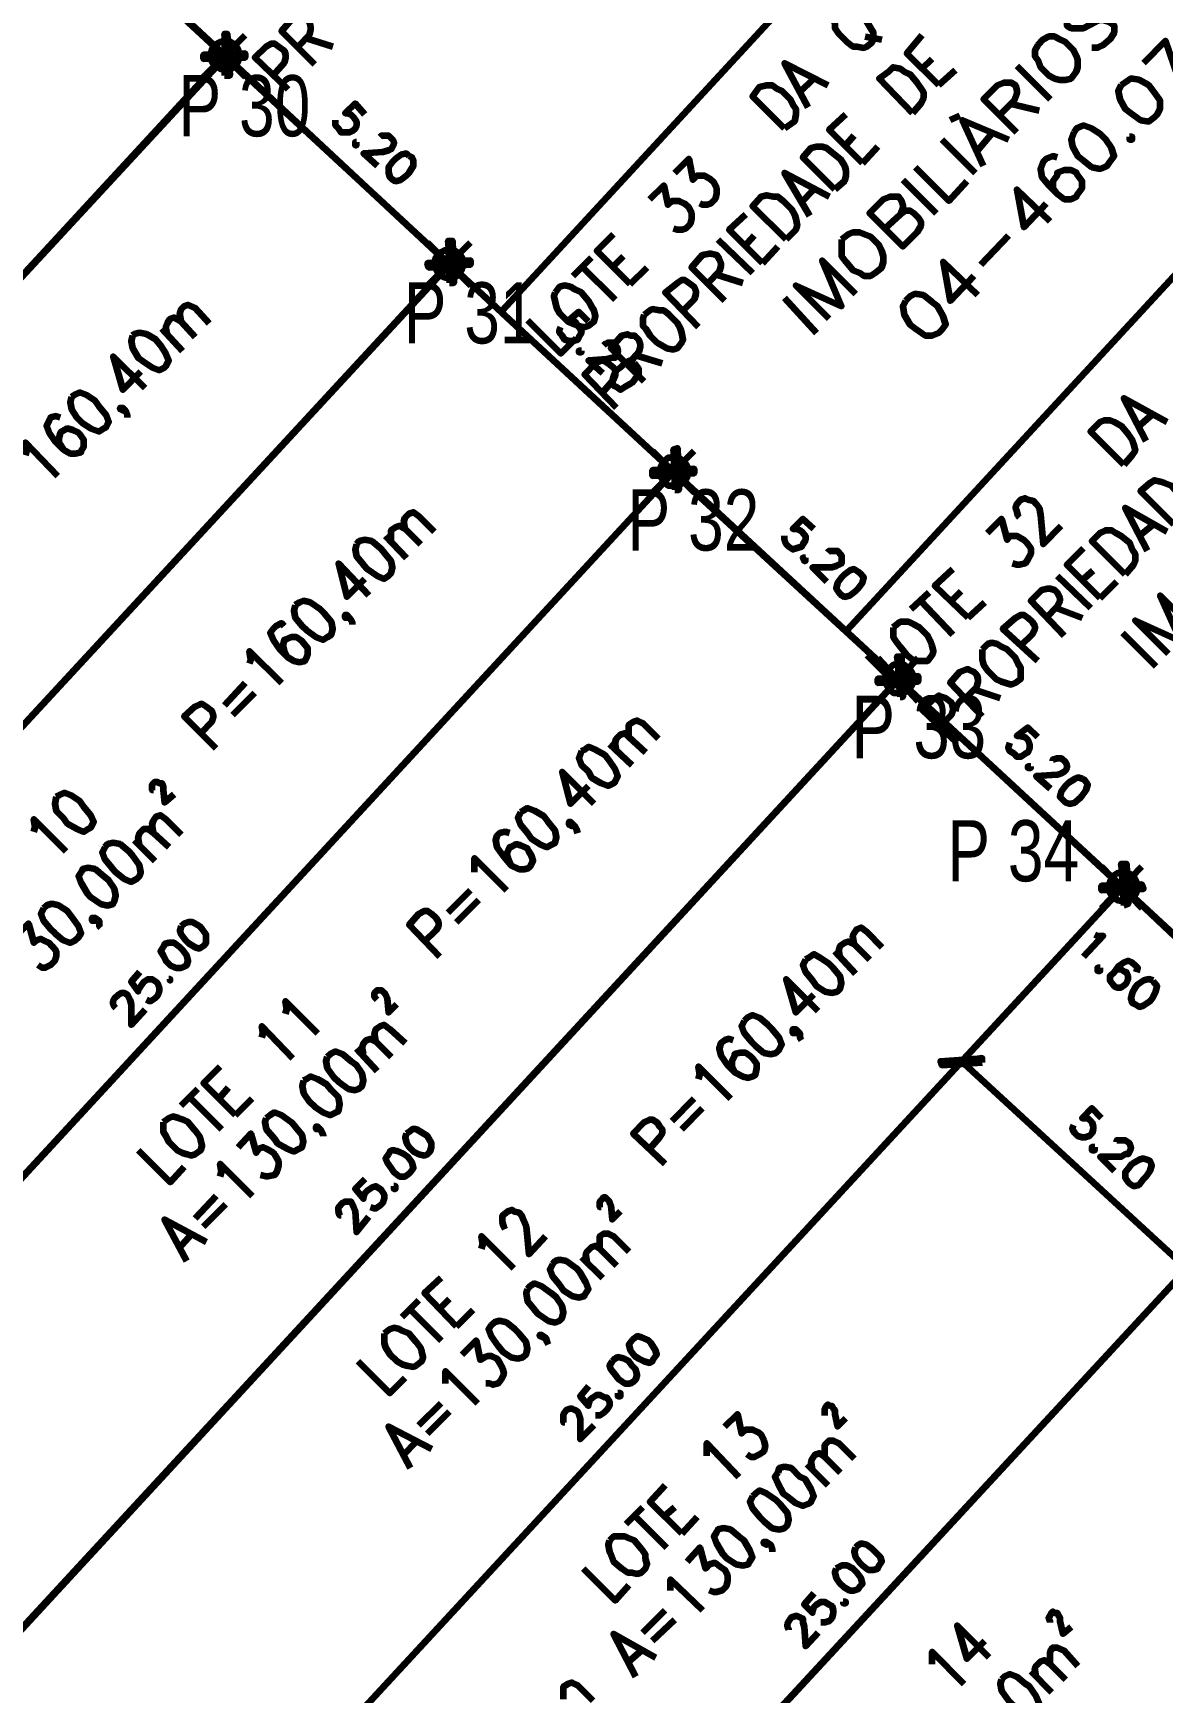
# Model space of a CAD drawing. Header units: inches. Extents: x 1 to 529, y -1 to 335.
# Drawn here: x 189.2 to 243.4, y 129.2 to 208.8 of the extents above; entities that cross this region are included whole.
import ezdxf

# ---------------------------------------------------------------- set-up
doc = ezdxf.new("R2010")
doc.units = ezdxf.units.IN
for name, color, linetype, lineweight in [('H', 7, 'CONTINUOUS', 100), ('P', 250, 'CONTINUOUS', 100), ('Text', 250, 'CONTINUOUS', 100)]:
    doc.layers.add(name, color=color, linetype=linetype, lineweight=lineweight)
doc.styles.get("Standard").update_dxf_attribs({"font": 'txt', "width": 0.75})

msp = doc.modelspace()

# ---------------------------------------------------------------- hatches: boundary and pattern name
at = {"layer": 'H', "linetype": 'CONTINUOUS'}
for points in [[(198.667, 206.8), (198.4, 208.8), (198.4, 206.8), (198.667, 206.8), (198.4, 208.8), (198.533, 208.8)], [(197.4, 207.6), (199.4, 207.867), (197.4, 207.8), (197.4, 207.6), (199.4, 207.867), (199.4, 207.667)], [(199.4, 207.867), (197.4, 207.6), (199.4, 207.667), (199.4, 207.867), (197.4, 207.6), (197.4, 207.8)], [(209.4, 196.867), (209.133, 198.867), (209.2, 196.867), (209.4, 196.867), (209.133, 198.867), (209.333, 198.867)], [(208.2, 197.6), (210.2, 197.933), (208.133, 197.8), (208.2, 197.6), (210.2, 197.933), (210.2, 197.733)], [(210.2, 197.933), (208.2, 197.6), (210.2, 197.733), (210.2, 197.933), (208.2, 197.6), (208.133, 197.8)], [(220.2, 186.933), (219.933, 188.867), (220, 186.933), (220.2, 186.933), (219.933, 188.867), (220.133, 188.933)], [(218.933, 187.6), (220.933, 187.933), (218.933, 187.867), (218.933, 187.6), (220.933, 187.933), (220.933, 187.733)], [(220.933, 187.933), (218.933, 187.6), (220.933, 187.733), (220.933, 187.933), (218.933, 187.6), (218.933, 187.867)], [(230.933, 177), (230.667, 178.933), (230.8, 177), (230.933, 177), (230.667, 178.933), (230.867, 178.933)], [(229.733, 177.667), (231.667, 178), (229.733, 177.867), (229.733, 177.667), (231.667, 178), (231.667, 177.733)], [(231.667, 178), (229.733, 177.667), (231.667, 177.733), (231.667, 178), (229.733, 177.667), (229.733, 177.867)], [(241.733, 167.067), (241.4, 169), (241.533, 167), (241.733, 167.067), (241.4, 169), (241.667, 169)], [(240.467, 167.733), (242.4, 168), (240.467, 167.933), (240.467, 167.733), (242.4, 168), (242.467, 167.8)], [(242.4, 168), (240.467, 167.733), (242.467, 167.8), (242.4, 168), (240.467, 167.733), (240.467, 167.933)], [(234.733, 159.667), (232.8, 159.333), (234.733, 159.467), (234.733, 159.667), (232.8, 159.333), (232.733, 159.533)]]:
    msp.add_hatch(color=252, dxfattribs=at).paths.add_polyline_path(points)

# ---------------------------------------------------------------- linework, layer by layer
at = {"layer": 'P', "color": 0, "linetype": 'CONTINUOUS'}
for points in [[(340.133, 173), (338.8, 113.067), (273.467, 42.133), (64.467, 235.6), (112.333, 287.4), (244.8, 164.8), (292.667, 216.533), (340.133, 173)], [(197.4, 206.733), (199.4, 208.733)], [(197.4, 208.733), (199.4, 206.733)], [(199.133, 207.8), (199.067, 208.067), (198.933, 208.267), (198.733, 208.4), (198.467, 208.467), (198.2, 208.4), (197.933, 208.267), (197.8, 208.067), (197.733, 207.8), (197.8, 207.467), (197.933, 207.267), (198.2, 207.133), (198.467, 207.067), (198.733, 207.133), (198.933, 207.267), (199.067, 207.467), (199.133, 207.8)], [(150.6, 155.933), (198.4, 207.733)], [(205.133, 204.933), (204.667, 205.467), (204.2, 205), (204.267, 205), (204.467, 204.933), (204.6, 204.8), (204.733, 204.6), (204.733, 204.4), (204.667, 204.267), (204.533, 204.133), (204.4, 204.067), (204.2, 204.067), (204, 204.067), (203.867, 204.267), (203.733, 204.4), (203.733, 204.533), (203.733, 204.667)], [(205.867, 203.867), (205.933, 203.933), (206.067, 203.933), (206.133, 203.933), (206.267, 203.933), (206.467, 203.733), (206.533, 203.6), (206.533, 203.533), (206.467, 203.4), (206.4, 203.267), (206.267, 203.2), (206, 203.133), (205.067, 203.067), (205.733, 202.467)], [(204.733, 203.6), (204.667, 203.6), (204.667, 203.467), (204.733, 203.467), (204.733, 203.6)], [(207.267, 202.933), (207.133, 203.067), (206.867, 203), (206.6, 202.8), (206.467, 202.667), (206.267, 202.4), (206.267, 202.133), (206.333, 201.933), (206.4, 201.867), (206.6, 201.733), (206.867, 201.8), (207.133, 202), (207.267, 202.133), (207.467, 202.467), (207.467, 202.733), (207.4, 202.867), (207.267, 202.933)], [(208.133, 196.733), (210.2, 198.8)], [(208.133, 198.8), (210.2, 196.733)], [(209.867, 197.8), (209.8, 198.067), (209.667, 198.267), (209.467, 198.4), (209.2, 198.467), (208.933, 198.4), (208.667, 198.267), (208.533, 198.067), (208.467, 197.8), (208.533, 197.533), (208.667, 197.267), (208.933, 197.133), (209.2, 197.067), (209.467, 197.133), (209.667, 197.267), (209.8, 197.533), (209.867, 197.8)], [(161.333, 146), (209.2, 197.733)], [(195.667, 194.333), (195.6, 194.733), (195.667, 194.933), (195.8, 195.133), (196, 195.2), (196.333, 195), (197, 194.267)], [(196.333, 195), (196.267, 195.4), (196.333, 195.6), (196.467, 195.733), (196.667, 195.8), (197, 195.667), (197.667, 194.933)], [(215.867, 195), (215.4, 195.467), (214.933, 195.067), (215, 195.067), (215.2, 195), (215.333, 194.8), (215.467, 194.667), (215.533, 194.467), (215.4, 194.267), (215.333, 194.133), (215.133, 194.067), (214.933, 194.067), (214.733, 194.133), (214.6, 194.333), (214.467, 194.467), (214.467, 194.6), (214.533, 194.733)], [(194, 194.333), (193.933, 194.067), (194, 193.733), (194.267, 193.267), (194.533, 193.067), (194.933, 192.8), (195.267, 192.667), (195.533, 192.8), (195.6, 192.867), (195.733, 193.133), (195.6, 193.467), (195.333, 193.867), (195.133, 194.133), (194.667, 194.4), (194.333, 194.467), (194.067, 194.4), (194, 194.333)], [(195.4, 194.667), (196.4, 193.6)], [(215.533, 193.6), (215.4, 193.6), (215.4, 193.533), (215.533, 193.533), (215.533, 193.6)], [(216.6, 193.867), (216.667, 193.933), (216.8, 194), (216.867, 194), (217.067, 194), (217.2, 193.8), (217.267, 193.6), (217.267, 193.533), (217.2, 193.4), (217.133, 193.267), (217, 193.267), (216.733, 193.2), (215.867, 193.133), (216.533, 192.533)], [(194.6, 191.8), (193.067, 193.333), (193.533, 191.733), (194.4, 192.6)], [(218.067, 193), (217.867, 193.133), (217.6, 193), (217.4, 192.8), (217.2, 192.667), (217.067, 192.4), (217, 192.133), (217.067, 191.933), (217.2, 191.867), (217.4, 191.733), (217.6, 191.867), (217.933, 192.067), (218.067, 192.2), (218.267, 192.467), (218.267, 192.733), (218.133, 192.933), (218.067, 193)], [(191.067, 191.4), (191, 191.133), (191.067, 190.8), (191.333, 190.4), (191.6, 190.133), (192, 189.867), (192.4, 189.733), (192.6, 189.867), (192.733, 189.933), (192.867, 190.2), (192.733, 190.533), (192.4, 190.933), (192.2, 191.2), (191.8, 191.467), (191.467, 191.6), (191.2, 191.467), (191.067, 191.4)], [(190.533, 190.4), (190.333, 190.467), (190.067, 190.4), (190, 190.267), (189.867, 190), (190, 189.667), (190.267, 189.267), (190.667, 188.867), (191, 188.667), (191.267, 188.667), (191.533, 188.733), (191.533, 188.8), (191.667, 189), (191.667, 189.333), (191.467, 189.6), (191.4, 189.667), (191.133, 189.8), (190.867, 189.867), (190.6, 189.733), (190.533, 189.667), (190.467, 189.4), (190.467, 189.2), (190.667, 188.867)], [(193.533, 190.867), (193.533, 190.733), (193.4, 190.8), (193.4, 190.867), (193.533, 190.867), (193.667, 190.733), (193.733, 190.533), (193.733, 190.4)], [(188.867, 188.6), (188.933, 188.8), (188.867, 189.2), (190.4, 187.6)], [(218.933, 186.8), (220.933, 188.8)], [(218.933, 188.8), (220.933, 186.8)], [(220.667, 187.8), (220.6, 188.067), (220.467, 188.267), (220.2, 188.467), (219.933, 188.467), (219.667, 188.467), (219.467, 188.267), (219.333, 188.067), (219.267, 187.8), (219.333, 187.533), (219.467, 187.333), (219.667, 187.133), (219.933, 187.133), (220.2, 187.133), (220.467, 187.333), (220.6, 187.533), (220.667, 187.8)], [(172.267, 136.2), (219.933, 187.8)], [(207.067, 185.067), (207, 185.4), (207.067, 185.6), (207.267, 185.8), (207.467, 185.867), (207.733, 185.667), (208.467, 184.933)], [(226.667, 185.067), (226.133, 185.533), (225.667, 185.067), (225.8, 185.067), (226, 185), (226.133, 184.867), (226.267, 184.733), (226.267, 184.533), (226.133, 184.333), (226.067, 184.2), (225.867, 184.133), (225.667, 184.067), (225.467, 184.2), (225.333, 184.333), (225.267, 184.533), (225.267, 184.6), (225.267, 184.733)], [(206.133, 184.733), (207.133, 183.667)], [(206.4, 184.4), (206.4, 184.8), (206.4, 185), (206.6, 185.133), (206.8, 185.2), (207.067, 185.067), (207.8, 184.333)], [(204.733, 184.333), (204.667, 184.067), (204.733, 183.733), (205.067, 183.333), (205.267, 183.133), (205.733, 182.8), (206.067, 182.667), (206.267, 182.8), (206.4, 182.933), (206.467, 183.2), (206.4, 183.533), (206.067, 183.933), (205.867, 184.133), (205.467, 184.467), (205.133, 184.533), (204.867, 184.467), (204.733, 184.333)], [(227.333, 183.933), (227.4, 184), (227.533, 184), (227.667, 184), (227.8, 184), (228, 183.8), (228, 183.667), (228, 183.533), (228, 183.4), (227.867, 183.333), (227.733, 183.267), (227.533, 183.2), (226.6, 183.2), (227.267, 182.533)], [(205.333, 181.867), (203.867, 183.4), (204.267, 181.8), (205.133, 182.667)], [(226.267, 183.667), (226.133, 183.667), (226.2, 183.533), (226.267, 183.533), (226.267, 183.667)], [(228.8, 183), (228.6, 183.133), (228.4, 183.067), (228.133, 182.867), (228, 182.733), (227.8, 182.467), (227.733, 182.2), (227.867, 182), (227.933, 181.933), (228.133, 181.8), (228.4, 181.867), (228.667, 182.067), (228.8, 182.2), (229, 182.467), (229.067, 182.733), (228.867, 182.933), (228.8, 183)], [(201.8, 181.4), (201.733, 181.133), (201.8, 180.8), (202.133, 180.4), (202.333, 180.2), (202.8, 179.867), (203.133, 179.733), (203.333, 179.867), (203.533, 180), (203.6, 180.267), (203.533, 180.6), (203.2, 181), (203, 181.2), (202.533, 181.533), (202.2, 181.6), (202, 181.533), (201.8, 181.4)], [(204.267, 180.933), (204.333, 180.8), (204.2, 180.8), (204.2, 180.933), (204.267, 180.933), (204.4, 180.8), (204.533, 180.6), (204.533, 180.467)], [(201.267, 180.4), (201.133, 180.533), (200.867, 180.4), (200.733, 180.267), (200.6, 180.067), (200.733, 179.733), (201.067, 179.267), (201.4, 178.933), (201.733, 178.733), (202, 178.667), (202.267, 178.733), (202.333, 178.867), (202.4, 179.067), (202.4, 179.333), (202.2, 179.6), (202.133, 179.667), (201.867, 179.867), (201.6, 179.867), (201.333, 179.733), (201.267, 179.733), (201.2, 179.467), (201.267, 179.2), (201.4, 178.933)], [(199.6, 178.6), (199.667, 178.8), (199.6, 179.2), (201.133, 177.667)], [(229.733, 176.8), (231.667, 178.867)], [(229.733, 178.867), (231.667, 176.8)], [(231.467, 177.867), (231.4, 178.133), (231.267, 178.333), (231, 178.533), (230.733, 178.533), (230.467, 178.533), (230.267, 178.333), (230.133, 178.133), (230.067, 177.867), (230.133, 177.6), (230.267, 177.4), (230.467, 177.2), (230.733, 177.2), (231, 177.2), (231.267, 177.4), (231.4, 177.6), (231.467, 177.867)], [(182.867, 126.067), (230.733, 177.867)], [(198.4, 176.6), (199.4, 177.667)], [(198.8, 176.133), (199.867, 177.2)], [(198, 174.533), (196.467, 176.067), (197, 176.533), (197.267, 176.667), (197.333, 176.667), (197.533, 176.533), (197.8, 176.333), (197.867, 176.133), (197.867, 176), (197.8, 175.8), (197.267, 175.267)], [(217.2, 174.4), (217.133, 174.8), (217.2, 175), (217.4, 175.2), (217.6, 175.267), (217.8, 175.067), (218.6, 174.333)], [(217.8, 175.067), (217.8, 175.467), (217.8, 175.667), (218, 175.8), (218.2, 175.867), (218.467, 175.733), (219.2, 175)], [(237.4, 175.067), (236.933, 175.533), (236.4, 175.133), (236.533, 175.133), (236.8, 175.067), (236.933, 174.933), (237, 174.733), (237, 174.533), (236.933, 174.333), (236.8, 174.267), (236.6, 174.133), (236.4, 174.133), (236.267, 174.267), (236.067, 174.4), (236, 174.533), (236, 174.6), (236.067, 174.8)], [(215.533, 174.4), (215.4, 174.067), (215.533, 173.733), (215.867, 173.4), (216, 173.133), (216.467, 172.867), (216.8, 172.733), (217.067, 172.867), (217.133, 172.933), (217.267, 173.2), (217.133, 173.533), (216.867, 173.933), (216.667, 174.2), (216.2, 174.467), (215.867, 174.6), (215.667, 174.467), (215.533, 174.4)], [(216.867, 174.733), (217.933, 173.733)], [(237.067, 173.667), (236.933, 173.667), (236.933, 173.6), (237.067, 173.6), (237.067, 173.667)], [(238.133, 173.933), (238.133, 174), (238.333, 174.067), (238.4, 174.067), (238.533, 174.067), (238.733, 173.867), (238.8, 173.733), (238.8, 173.6), (238.733, 173.467), (238.667, 173.4), (238.533, 173.333), (238.333, 173.267), (237.333, 173.2), (238, 172.6)], [(195, 172.533), (194.933, 172.533), (194.933, 172.667), (194.933, 172.733), (194.933, 172.8), (195.067, 172.933), (195.133, 172.933), (195.2, 172.933), (195.267, 172.867), (195.4, 172.867), (195.467, 172.733), (195.467, 172.533), (195.533, 171.933), (196, 172.333)], [(216.133, 171.867), (214.6, 173.4), (215, 171.867), (215.867, 172.733)], [(239.533, 173.067), (239.333, 173.133), (239.2, 173.067), (238.867, 172.867), (238.733, 172.733), (238.533, 172.467), (238.467, 172.2), (238.667, 172), (238.733, 171.933), (238.933, 171.867), (239.2, 171.933), (239.4, 172.133), (239.533, 172.267), (239.733, 172.533), (239.8, 172.8), (239.667, 173), (239.533, 173.067)], [(190.333, 172.2), (190.267, 171.867), (190.333, 171.533), (190.667, 171.2), (190.867, 170.933), (191.333, 170.667), (191.667, 170.533), (191.867, 170.667), (192, 170.733), (192.133, 171), (192, 171.333), (191.667, 171.733), (191.467, 172), (191.067, 172.267), (190.733, 172.4), (190.467, 172.267), (190.333, 172.2)], [(195, 170.467), (194.933, 170.867), (195, 171.067), (195.133, 171.267), (195.333, 171.333), (195.6, 171.133), (196.333, 170.4)], [(212.6, 171.467), (212.467, 171.2), (212.6, 170.867), (212.933, 170.467), (213.133, 170.2), (213.533, 169.933), (213.867, 169.8), (214.133, 169.933), (214.267, 170), (214.333, 170.267), (214.267, 170.6), (213.933, 171), (213.733, 171.267), (213.267, 171.533), (212.933, 171.667), (212.733, 171.533), (212.6, 171.467)], [(189.267, 170.533), (189.333, 170.733), (189.267, 171.133), (190.8, 169.6)], [(194.333, 169.867), (194.267, 170.267), (194.333, 170.467), (194.533, 170.667), (194.733, 170.667), (195, 170.467), (195.733, 169.8)], [(212.067, 170.467), (211.867, 170.533), (211.6, 170.467), (211.467, 170.333), (211.4, 170.133), (211.467, 169.8), (211.8, 169.333), (212.133, 168.933), (212.533, 168.733), (212.8, 168.733), (213, 168.8), (213.067, 168.867), (213.2, 169.133), (213.133, 169.4), (213, 169.6), (212.933, 169.733), (212.6, 169.867), (212.4, 169.933), (212.133, 169.8), (212.067, 169.8), (211.933, 169.467), (212, 169.267), (212.133, 168.933)], [(215, 171), (215.067, 170.8), (214.933, 170.867), (214.933, 171), (215, 171), (215.2, 170.8), (215.267, 170.667), (215.333, 170.467)], [(192.667, 169.8), (192.533, 169.533), (192.667, 169.2), (193, 168.8), (193.2, 168.6), (193.6, 168.267), (193.933, 168.133), (194.2, 168.267), (194.333, 168.4), (194.4, 168.6), (194.333, 168.933), (194, 169.4), (193.8, 169.6), (193.4, 169.933), (193.067, 170), (192.8, 169.933), (192.667, 169.8)], [(194.067, 170.133), (195.067, 169.133)], [(191.533, 168.6), (191.4, 168.4), (191.533, 168.067), (191.8, 167.6), (192, 167.4), (192.467, 167.067), (192.8, 167), (193.067, 167.067), (193.133, 167.2), (193.2, 167.467), (193.133, 167.8), (192.867, 168.2), (192.6, 168.4), (192.2, 168.733), (191.867, 168.8), (191.6, 168.733), (191.533, 168.6)], [(210.4, 168.6), (210.4, 168.8), (210.4, 169.267), (211.933, 167.733)], [(240.467, 166.867), (242.4, 168.867)], [(240.467, 168.867), (242.4, 166.867)], [(242.2, 167.867), (242.133, 168.133), (242, 168.4), (241.8, 168.533), (241.467, 168.6), (241.2, 168.533), (241, 168.4), (240.867, 168.133), (240.8, 167.867), (240.867, 167.6), (241, 167.4), (241.2, 167.267), (241.467, 167.2), (241.8, 167.267), (242, 167.4), (242.133, 167.6), (242.2, 167.867)], [(193.6, 116.067), (241.467, 167.867)], [(209.133, 166.667), (210.2, 167.733)], [(209.533, 166.2), (210.6, 167.267)], [(189.733, 166.867), (189.6, 166.6), (189.733, 166.267), (190.067, 165.867), (190.267, 165.667), (190.667, 165.333), (191, 165.2), (191.267, 165.333), (191.4, 165.467), (191.533, 165.667), (191.4, 166), (191.067, 166.467), (190.867, 166.733), (190.467, 167), (190.133, 167.067), (189.867, 167), (189.733, 166.867)], [(192.2, 166.4), (192.2, 166.267), (192.067, 166.267), (192.067, 166.4), (192.2, 166.4), (192.4, 166.267), (192.4, 166), (192.467, 165.933)], [(208.733, 164.533), (207.267, 166.067), (207.733, 166.6), (208, 166.733), (208.133, 166.733), (208.333, 166.6), (208.533, 166.4), (208.667, 166.2), (208.667, 166), (208.533, 165.8), (208, 165.267)], [(188.333, 165.467), (189, 166.133), (189.267, 165.2), (189.4, 165.333), (189.6, 165.4), (189.733, 165.333), (190, 165.2), (190.133, 165.067), (190.333, 164.8), (190.333, 164.533), (190.267, 164.333), (190.067, 164.133), (189.8, 164), (189.667, 164), (189.467, 164.133)], [(196.333, 166), (196.267, 165.8), (196.333, 165.6), (196.533, 165.333), (196.667, 165.2), (197, 165), (197.2, 164.933), (197.4, 165.067), (197.533, 165.2), (197.533, 165.333), (197.533, 165.6), (197.333, 165.867), (197.2, 166), (196.867, 166.2), (196.667, 166.2), (196.467, 166.133), (196.333, 166)], [(228.6, 165.133), (228.533, 165.533), (228.6, 165.667), (228.733, 165.867), (228.933, 165.933), (229.2, 165.733), (229.933, 165)], [(240.133, 165.6), (240.267, 165.533), (240.533, 165.533), (239.6, 164.533)], [(195.467, 165), (195.333, 164.8), (195.467, 164.6), (195.6, 164.333), (195.8, 164.133), (196.067, 164), (196.333, 164), (196.467, 164.067), (196.6, 164.133), (196.667, 164.333), (196.6, 164.6), (196.4, 164.867), (196.267, 165), (196, 165.2), (195.733, 165.2), (195.533, 165.133), (195.467, 165)], [(227.667, 164.8), (228.667, 163.733)], [(227.933, 164.467), (227.867, 164.867), (227.933, 165.067), (228.133, 165.2), (228.333, 165.267), (228.6, 165.133), (229.333, 164.4)], [(226.267, 164.4), (226.133, 164.133), (226.267, 163.8), (226.6, 163.4), (226.8, 163.133), (227.2, 162.867), (227.533, 162.8), (227.8, 162.867), (227.933, 163), (228, 163.267), (227.933, 163.6), (227.6, 164), (227.4, 164.2), (227, 164.467), (226.667, 164.667), (226.4, 164.467), (226.267, 164.4)], [(240.4, 164), (240.267, 164), (240.267, 163.867), (240.4, 163.867), (240.4, 164)], [(242.133, 163.8), (242.2, 164), (242.067, 164.133), (241.933, 164.267), (241.733, 164.333), (241.533, 164.267), (241.267, 164.067), (241.067, 163.8), (240.867, 163.6), (240.867, 163.4), (241, 163.2), (241.067, 163.133), (241.2, 163.067), (241.4, 163.067), (241.6, 163.2), (241.667, 163.267), (241.733, 163.467), (241.733, 163.6), (241.667, 163.8), (241.6, 163.8), (241.4, 163.933), (241.2, 163.933), (241.067, 163.8)], [(194.333, 163.8), (193.933, 163.333), (194.267, 162.867), (194.267, 162.933), (194.4, 163.133), (194.533, 163.333), (194.733, 163.467), (194.933, 163.467), (195.133, 163.333), (195.2, 163.267), (195.267, 163.067), (195.267, 162.867), (195.2, 162.667), (195.067, 162.533), (194.867, 162.4), (194.8, 162.4), (194.667, 162.467)], [(195.733, 163.467), (195.8, 163.4), (195.8, 163.4), (195.8, 163.467), (195.733, 163.467)], [(226.867, 161.933), (225.333, 163.467), (225.8, 161.867), (226.667, 162.733)], [(242.933, 163.4), (242.733, 163.467), (242.467, 163.4), (242.2, 163.2), (242.067, 163.067), (241.933, 162.8), (241.867, 162.533), (241.933, 162.333), (242.067, 162.267), (242.267, 162.133), (242.467, 162.2), (242.8, 162.4), (242.933, 162.6), (243.067, 162.867), (243.133, 163.133), (243, 163.267), (242.933, 163.4)], [(193.2, 162.067), (193.133, 162.133), (193.067, 162.267), (193.067, 162.4), (193.133, 162.533), (193.333, 162.733), (193.467, 162.8), (193.6, 162.8), (193.733, 162.733), (193.8, 162.6), (193.867, 162.467), (193.933, 162.267), (193.933, 161.267), (194.6, 162)], [(201.333, 161.8), (201.4, 162), (201.333, 162.4), (202.867, 160.867)], [(205.733, 162.467), (205.667, 162.533), (205.6, 162.6), (205.6, 162.667), (205.6, 162.8), (205.733, 162.933), (205.867, 162.933), (205.933, 162.933), (206, 162.867), (206.067, 162.8), (206.133, 162.733), (206.2, 162.533), (206.267, 161.867), (206.667, 162.267)], [(223.333, 161.467), (223.2, 161.2), (223.333, 160.867), (223.667, 160.467), (223.867, 160.267), (224.267, 159.933), (224.6, 159.867), (224.867, 159.933), (225, 160.067), (225.133, 160.333), (225, 160.667), (224.667, 161.067), (224.467, 161.267), (224.067, 161.6), (223.733, 161.733), (223.467, 161.6), (223.333, 161.467)], [(200.2, 160.667), (200.267, 160.867), (200.2, 161.2), (201.667, 159.667)], [(205.667, 160.467), (205.6, 160.867), (205.667, 161.067), (205.867, 161.2), (206.067, 161.267), (206.333, 161.067), (207.067, 160.4)], [(225.8, 161.067), (225.8, 160.867), (225.667, 160.867), (225.667, 161.067), (225.8, 161.067), (226, 160.867), (226, 160.667), (226.067, 160.533)], [(203.333, 159.733), (203.267, 159.533), (203.333, 159.2), (203.667, 158.733), (203.867, 158.533), (204.333, 158.2), (204.667, 158.133), (204.867, 158.2), (205, 158.333), (205.067, 158.6), (205, 158.933), (204.733, 159.333), (204.467, 159.533), (204.067, 159.867), (203.733, 160), (203.467, 159.867), (203.333, 159.733)], [(204.733, 160.133), (205.733, 159.067)], [(205.067, 159.867), (205, 160.2), (205.067, 160.4), (205.2, 160.533), (205.4, 160.6), (205.667, 160.467), (206.4, 159.733)], [(222.8, 160.533), (222.6, 160.6), (222.4, 160.533), (222.2, 160.4), (222.133, 160.133), (222.2, 159.8), (222.533, 159.333), (222.867, 159), (223.267, 158.8), (223.533, 158.733), (223.733, 158.8), (223.867, 158.867), (223.933, 159.2), (223.933, 159.4), (223.733, 159.667), (223.667, 159.733), (223.4, 159.933), (223.133, 159.933), (222.867, 159.867), (222.867, 159.8), (222.733, 159.533), (222.733, 159.267), (222.867, 159)], [(198.933, 156.933), (197.4, 158.467), (198.2, 159.267)], [(221.133, 158.667), (221.2, 158.867), (221.133, 159.267), (222.667, 157.733)], [(202.2, 158.6), (202.133, 158.333), (202.2, 158), (202.467, 157.6), (202.733, 157.333), (203.133, 157.067), (203.467, 156.933), (203.733, 157.067), (203.867, 157.133), (203.933, 157.467), (203.867, 157.8), (203.533, 158.133), (203.333, 158.4), (202.867, 158.667), (202.533, 158.8), (202.333, 158.667), (202.2, 158.6)], [(196.333, 157.4), (197.133, 158.2)], [(196.733, 157.8), (198.267, 156.267)], [(198.2, 157.8), (198.6, 158.267)], [(198.933, 156.933), (199.733, 157.733)], [(204.4, 106.133), (252.267, 157.933)], [(219.867, 156.667), (220.933, 157.733)], [(195.467, 156.6), (195.467, 156.4), (195.467, 156.133), (195.6, 155.933), (195.733, 155.667), (196.133, 155.267), (196.4, 155.133), (196.6, 155.067), (196.8, 155), (197, 155.067), (197.267, 155.267), (197.333, 155.467), (197.267, 155.733), (197.2, 155.933), (197, 156.2), (196.667, 156.6), (196.4, 156.733), (196.2, 156.8), (195.933, 156.867), (195.733, 156.8), (195.467, 156.6)], [(200.4, 156.8), (200.333, 156.6), (200.4, 156.267), (200.8, 155.8), (200.933, 155.6), (201.4, 155.333), (201.733, 155.2), (202, 155.333), (202.133, 155.4), (202.2, 155.667), (202.133, 156), (201.8, 156.4), (201.6, 156.6), (201.133, 156.933), (200.8, 157.067), (200.6, 156.933), (200.4, 156.8)], [(220.333, 156.267), (221.333, 157.267)], [(240.467, 156.8), (240, 157.267), (239.533, 156.8), (239.6, 156.8), (239.8, 156.8), (240, 156.6), (240.067, 156.4), (240.067, 156.267), (240, 156.067), (239.867, 155.933), (239.667, 155.867), (239.533, 155.867), (239.333, 155.933), (239.2, 156.067), (239.067, 156.267), (239.067, 156.333), (239.133, 156.467)], [(199.067, 155.4), (199.667, 156.067), (199.933, 155.133), (200.067, 155.333), (200.267, 155.4), (200.4, 155.333), (200.667, 155.2), (200.8, 155.067), (201, 154.733), (201, 154.533), (200.933, 154.267), (200.8, 154.067), (200.467, 154), (200.4, 154), (200.133, 154.067)], [(202.867, 156.4), (202.933, 156.267), (202.8, 156.267), (202.8, 156.4), (202.867, 156.4), (203, 156.267), (203.133, 156), (203.133, 155.933)], [(207.133, 156.067), (207.067, 155.867), (207.133, 155.6), (207.267, 155.4), (207.467, 155.2), (207.733, 155.067), (208, 155), (208.133, 155.067), (208.267, 155.2), (208.333, 155.4), (208.333, 155.6), (208.133, 155.933), (207.933, 156.067), (207.6, 156.267), (207.4, 156.267), (207.267, 156.133), (207.133, 156.067)], [(219.533, 154.6), (218, 156.067), (218.533, 156.6), (218.8, 156.733), (218.933, 156.733), (219.133, 156.6), (219.267, 156.4), (219.4, 156.267), (219.4, 156.067), (219.267, 155.867), (218.8, 155.333)], [(194.267, 155.267), (195.8, 153.733), (196.467, 154.467)], [(206.267, 155.067), (206.133, 154.867), (206.2, 154.667), (206.4, 154.4), (206.533, 154.2), (206.8, 154), (207.067, 154), (207.267, 154.133), (207.333, 154.2), (207.467, 154.4), (207.4, 154.667), (207.2, 154.933), (207, 155.067), (206.733, 155.2), (206.467, 155.267), (206.333, 155.2), (206.267, 155.067)], [(240.133, 155.4), (240, 155.4), (240, 155.267), (240.133, 155.267), (240.133, 155.4)], [(241.2, 155.667), (241.2, 155.733), (241.4, 155.733), (241.467, 155.733), (241.6, 155.733), (241.8, 155.6), (241.867, 155.4), (241.867, 155.333), (241.8, 155.2), (241.733, 155.067), (241.6, 155.067), (241.4, 154.933), (240.4, 154.933), (241.067, 154.267)], [(198.2, 154), (198.267, 154.2), (198.2, 154.6), (199.733, 153.067)], [(242.667, 154.8), (242.467, 154.867), (242.267, 154.8), (241.933, 154.6), (241.8, 154.467), (241.6, 154.2), (241.6, 153.933), (241.733, 153.733), (241.8, 153.667), (242, 153.533), (242.267, 153.6), (242.467, 153.867), (242.6, 154), (242.8, 154.267), (242.867, 154.533), (242.8, 154.733), (242.667, 154.8)], [(205.133, 153.867), (204.667, 153.4), (205.067, 152.933), (205.067, 153), (205.133, 153.2), (205.267, 153.333), (205.467, 153.467), (205.667, 153.533), (205.867, 153.4), (205.933, 153.333), (206.067, 153.133), (206.067, 152.933), (206, 152.733), (205.867, 152.6), (205.667, 152.467), (205.6, 152.467), (205.4, 152.533)], [(197, 152), (198, 153.067)], [(206.533, 153.533), (206.533, 153.4), (206.6, 153.4), (206.6, 153.533), (206.533, 153.533)], [(216.467, 152.533), (216.4, 152.533), (216.4, 152.667), (216.4, 152.733), (216.4, 152.8), (216.533, 152.933), (216.6, 153), (216.667, 153), (216.733, 152.933), (216.867, 152.8), (216.867, 152.733), (216.933, 152.6), (217, 151.933), (217.4, 152.333)], [(197.4, 151.6), (198.467, 152.667)], [(204, 152.133), (203.933, 152.133), (203.867, 152.333), (203.867, 152.4), (203.867, 152.533), (204.067, 152.733), (204.2, 152.8), (204.333, 152.8), (204.467, 152.8), (204.533, 152.667), (204.6, 152.533), (204.667, 152.333), (204.733, 151.333), (205.333, 152.067)], [(211.867, 151.467), (211.8, 151.6), (211.733, 151.8), (211.733, 151.933), (211.733, 152.133), (212, 152.333), (212.2, 152.4), (212.267, 152.333), (212.533, 152.267), (212.667, 152.133), (212.733, 151.933), (212.867, 151.6), (213, 150.267), (213.8, 151.133)], [(196.6, 149.933), (195.533, 151.933), (197.533, 150.867)], [(216.4, 150.533), (216.4, 150.933), (216.4, 151.133), (216.6, 151.267), (216.8, 151.267), (217.067, 151.133), (217.8, 150.4)], [(196.267, 150.6), (196.8, 151.2)], [(210.733, 150.533), (210.8, 150.733), (210.733, 151.133), (212.267, 149.6)], [(215.8, 149.867), (215.733, 150.267), (215.8, 150.4), (216, 150.6), (216.2, 150.667), (216.4, 150.533), (217.2, 149.733)], [(214.133, 149.8), (214, 149.533), (214.133, 149.2), (214.467, 148.8), (214.667, 148.533), (215.067, 148.267), (215.4, 148.2), (215.667, 148.267), (215.733, 148.4), (215.867, 148.6), (215.733, 148.933), (215.467, 149.4), (215.267, 149.6), (214.8, 149.933), (214.467, 150), (214.267, 149.933), (214.133, 149.8)], [(215.533, 150.133), (216.533, 149.133)], [(209.533, 146.8), (208, 148.4), (208.8, 149.133)], [(212.933, 148.6), (212.867, 148.4), (212.933, 148), (213.267, 147.6), (213.467, 147.4), (213.933, 147.067), (214.267, 147), (214.467, 147.067), (214.6, 147.2), (214.667, 147.467), (214.6, 147.8), (214.333, 148.2), (214.067, 148.4), (213.6, 148.733), (213.267, 148.867), (213.067, 148.733), (212.933, 148.6)], [(206.933, 147.267), (207.733, 148.067)], [(208.733, 147.667), (209.2, 148.133)], [(207.267, 147.667), (208.8, 146.133)], [(209.533, 146.8), (210.333, 147.6)], [(206.067, 146.467), (206.067, 146.267), (206.067, 146), (206.133, 145.8), (206.333, 145.467), (206.667, 145.133), (206.933, 145), (207.133, 144.933), (207.467, 144.867), (207.6, 144.933), (207.867, 145.133), (207.933, 145.333), (207.867, 145.6), (207.8, 145.8), (207.6, 146.067), (207.267, 146.467), (206.933, 146.6), (206.8, 146.667), (206.533, 146.733), (206.333, 146.667), (206.067, 146.467)], [(211.2, 146.867), (211.067, 146.667), (211.2, 146.333), (211.533, 145.867), (211.733, 145.6), (212.133, 145.333), (212.467, 145.267), (212.733, 145.333), (212.867, 145.467), (212.933, 145.733), (212.867, 146.067), (212.533, 146.467), (212.333, 146.667), (211.933, 147), (211.6, 147.067), (211.333, 147), (211.2, 146.867)], [(209.8, 145.467), (210.467, 146.133), (210.667, 145.2), (210.867, 145.333), (211.067, 145.4), (211.2, 145.4), (211.467, 145.267), (211.6, 145.067), (211.733, 144.8), (211.8, 144.533), (211.667, 144.267), (211.533, 144.067), (211.267, 144), (211.133, 144.067), (210.933, 144.067)], [(213.6, 146.4), (213.667, 146.267), (213.533, 146.333), (213.533, 146.4), (213.6, 146.4), (213.8, 146.267), (213.867, 146.067), (213.933, 145.933)], [(217.933, 146.133), (217.8, 145.933), (217.867, 145.667), (218.067, 145.4), (218.267, 145.267), (218.533, 145.133), (218.8, 145.067), (218.933, 145.133), (219, 145.267), (219.133, 145.467), (219.067, 145.667), (218.867, 146), (218.733, 146.133), (218.4, 146.267), (218.2, 146.333), (218, 146.2), (217.933, 146.133)], [(204.8, 145.133), (206.333, 143.6), (207.067, 144.333)], [(217, 145.133), (216.867, 144.933), (216.933, 144.733), (217.2, 144.4), (217.333, 144.267), (217.6, 144.067), (217.867, 144.067), (218.067, 144.2), (218.133, 144.267), (218.2, 144.467), (218.133, 144.733), (217.933, 144.933), (217.8, 145.133), (217.533, 145.267), (217.267, 145.333), (217.067, 145.2), (217, 145.133)], [(209, 144.067), (209, 144.267), (209, 144.667), (210.533, 143.133)], [(215.867, 143.933), (215.467, 143.467), (215.867, 143), (215.867, 143.067), (215.933, 143.267), (216.067, 143.4), (216.267, 143.533), (216.4, 143.533), (216.667, 143.4), (216.733, 143.4), (216.867, 143.2), (216.867, 143), (216.733, 142.8), (216.6, 142.667), (216.4, 142.533), (216.333, 142.533), (216.2, 142.533)], [(217.267, 143.6), (217.267, 143.467), (217.4, 143.467), (217.4, 143.6), (217.267, 143.6)], [(207.733, 142.067), (208.8, 143.133)], [(208.133, 141.667), (209.2, 142.733)], [(214.733, 142.2), (214.667, 142.2), (214.667, 142.4), (214.667, 142.467), (214.667, 142.6), (214.8, 142.8), (215, 142.867), (215.067, 142.867), (215.2, 142.8), (215.333, 142.733), (215.4, 142.6), (215.467, 142.4), (215.467, 141.4), (216.133, 142.067)], [(222.4, 142), (223, 142.6), (223.2, 141.667), (223.4, 141.867), (223.6, 141.867), (223.733, 141.867), (224, 141.733), (224.133, 141.6), (224.267, 141.333), (224.333, 141.067), (224.267, 140.8), (224.067, 140.667), (223.8, 140.533), (223.667, 140.533), (223.467, 140.667)], [(227.2, 142.533), (227.2, 142.6), (227.2, 142.733), (227.2, 142.8), (227.2, 142.867), (227.267, 143), (227.333, 143.067), (227.467, 143), (227.533, 143), (227.6, 142.867), (227.667, 142.8), (227.667, 142.6), (227.8, 142), (228.2, 142.4)], [(207.333, 140), (206.267, 142), (208.333, 140.933)], [(207, 140.667), (207.6, 141.267)], [(221.533, 140.6), (221.533, 140.8), (221.533, 141.2), (223.067, 139.6)], [(227.2, 140.533), (227.2, 141), (227.2, 141.133), (227.4, 141.333), (227.6, 141.333), (227.867, 141.2), (228.6, 140.467)], [(226.333, 140.2), (227.333, 139.2)], [(226.6, 139.933), (226.533, 140.333), (226.6, 140.467), (226.733, 140.667), (226.933, 140.733), (227.2, 140.533), (227.933, 139.8)], [(224.933, 139.8), (224.8, 139.6), (224.933, 139.267), (225.2, 138.8), (225.467, 138.6), (225.8, 138.333), (226.133, 138.2), (226.467, 138.333), (226.533, 138.4), (226.667, 138.667), (226.533, 139), (226.267, 139.467), (226, 139.6), (225.6, 140), (225.267, 140.067), (225, 140), (224.933, 139.8)], [(220.333, 136.867), (218.8, 138.4), (219.533, 139.2)], [(223.733, 138.667), (223.6, 138.4), (223.733, 138.067), (224.067, 137.667), (224.267, 137.467), (224.667, 137.133), (225, 137.067), (225.267, 137.133), (225.4, 137.267), (225.467, 137.533), (225.4, 137.867), (225.067, 138.267), (224.867, 138.467), (224.4, 138.8), (224.067, 138.933), (223.867, 138.8), (223.733, 138.667)], [(217.667, 137.333), (218.467, 138.133)], [(218.067, 137.733), (219.6, 136.2)], [(219.533, 137.733), (220, 138.133)], [(220.333, 136.867), (221.067, 137.667)], [(222, 136.933), (221.867, 136.733), (222, 136.4), (222.267, 135.933), (222.533, 135.667), (222.933, 135.4), (223.267, 135.333), (223.533, 135.4), (223.6, 135.533), (223.733, 135.733), (223.6, 136.067), (223.333, 136.533), (223.067, 136.733), (222.667, 137.067), (222.333, 137.133), (222.067, 137.067), (222, 136.933)], [(216.867, 136.533), (216.8, 136.333), (216.867, 136), (216.933, 135.867), (217.067, 135.533), (217.467, 135.2), (217.733, 135), (217.933, 135), (218.2, 134.933), (218.4, 135), (218.6, 135.2), (218.667, 135.4), (218.6, 135.667), (218.6, 135.867), (218.4, 136.133), (218.067, 136.533), (217.733, 136.667), (217.6, 136.733), (217.267, 136.733), (217.067, 136.733), (216.867, 136.533)], [(220.6, 135.533), (221.2, 136.2), (221.467, 135.2), (221.667, 135.4), (221.867, 135.467), (221.933, 135.467), (222.2, 135.267), (222.4, 135.133), (222.533, 134.867), (222.533, 134.6), (222.467, 134.333), (222.267, 134.133), (222, 134.067), (221.867, 134.067), (221.667, 134.133)], [(224.4, 136.467), (224.4, 136.333), (224.267, 136.4), (224.267, 136.467), (224.4, 136.467), (224.6, 136.333), (224.667, 136.133), (224.667, 136)], [(228.667, 136.2), (228.6, 136), (228.667, 135.733), (228.867, 135.467), (229, 135.333), (229.267, 135.133), (229.533, 135.133), (229.733, 135.2), (229.8, 135.333), (229.933, 135.533), (229.867, 135.733), (229.6, 136), (229.467, 136.133), (229.2, 136.333), (228.933, 136.4), (228.733, 136.267), (228.667, 136.2)], [(227.733, 135.2), (227.667, 135), (227.733, 134.733), (227.933, 134.467), (228.067, 134.333), (228.4, 134.133), (228.6, 134.133), (228.8, 134.2), (228.867, 134.333), (229, 134.467), (228.933, 134.733), (228.733, 135), (228.533, 135.2), (228.267, 135.333), (228, 135.333), (227.867, 135.267), (227.733, 135.2)], [(215.6, 135.2), (217.133, 133.667), (217.8, 134.4)], [(219.8, 134.133), (219.8, 134.333), (219.8, 134.667), (221.333, 133.2)], [(226.667, 134), (226.2, 133.467), (226.6, 133.067), (226.6, 133.133), (226.667, 133.333), (226.8, 133.467), (227, 133.6), (227.2, 133.6), (227.4, 133.467), (227.533, 133.4), (227.6, 133.2), (227.6, 133.067), (227.533, 132.8), (227.4, 132.667), (227.2, 132.6), (227.133, 132.6), (227, 132.6)], [(218.467, 132.133), (219.533, 133.2)], [(225.467, 132.267), (225.467, 132.267), (225.4, 132.4), (225.4, 132.533), (225.467, 132.667), (225.6, 132.867), (225.8, 132.933), (225.867, 132.933), (226, 132.867), (226.133, 132.8), (226.133, 132.6), (226.2, 132.4), (226.267, 131.467), (226.867, 132.133)], [(228.067, 133.6), (228.067, 133.533), (228.2, 133.533), (228.2, 133.6), (228.067, 133.6)], [(238, 132.6), (238, 132.667), (237.933, 132.8), (237.933, 132.867), (238, 132.933), (238.067, 133.067), (238.133, 133.133), (238.2, 133.067), (238.333, 133.067), (238.4, 132.933), (238.467, 132.867), (238.467, 132.667), (238.6, 132.067), (239, 132.4)], [(218.933, 131.733), (220, 132.733)], [(235.067, 130.933), (233.533, 132.467), (234, 130.867), (234.867, 131.733)], [(218.133, 130), (217.067, 132.067), (219.067, 130.933)], [(238, 130.6), (238, 131.067), (238, 131.2), (238.133, 131.4), (238.333, 131.4), (238.667, 131.267), (239.333, 130.533)], [(217.8, 130.733), (218.4, 131.267)], [(232.333, 130.6), (232.333, 130.8), (232.333, 131.2), (233.867, 129.667)], [(237.333, 130), (237.267, 130.4), (237.333, 130.533), (237.533, 130.733), (237.733, 130.8), (238, 130.6), (238.733, 129.867)], [(235.667, 129.867), (235.6, 129.667), (235.667, 129.333), (236, 128.867), (236.2, 128.667), (236.6, 128.4), (236.933, 128.267), (237.2, 128.4), (237.333, 128.467), (237.467, 128.733), (237.333, 129.067), (237, 129.533), (236.8, 129.667), (236.4, 130), (236.067, 130.133), (235.8, 130), (235.667, 129.867)], [(237.067, 130.267), (238.067, 129.267)], [(214.667, 128.933), (214.667, 129.333), (214.667, 129.533), (214.867, 129.667), (215.067, 129.733), (215.333, 129.6), (216.067, 128.867)]]:
    msp.add_lwpolyline(points, dxfattribs=at)
at = {"layer": 'P', "color": 252, "linetype": 'CONTINUOUS'}
for points in [[(259.733, 247.533), (211.733, 195.533)], [(276.2, 232.133), (228.267, 180.2)], [(187.6, 217.8), (198.533, 207.667)], [(239.867, 210.267), (239.6, 210.267), (239.267, 210.133), (239, 209.867), (238.8, 209.6), (238.8, 209.2), (239, 209.067), (239.2, 209.067), (239.333, 209.067), (239.6, 209.067), (240.2, 209.4), (240.4, 209.467), (240.533, 209.467), (240.8, 209.4), (241.067, 209.2), (241.067, 208.867), (240.867, 208.533), (240.533, 208.267), (240.267, 208.133), (240, 208.133)], [(202.733, 207.333), (201.133, 208.933), (201.667, 209.533), (202, 209.6), (202.133, 209.6), (202.333, 209.533), (202.467, 209.4), (202.533, 209.133), (202.533, 209), (202.467, 208.733), (201.933, 208.2)], [(227.667, 209.733), (227.6, 209.6), (227.667, 209.267), (227.667, 209.067), (227.867, 208.8), (228.267, 208.4), (228.533, 208.2), (228.733, 208.2), (229.067, 208.133), (229.2, 208.2), (229.467, 208.4), (229.533, 208.6), (229.533, 208.867), (229.4, 209.067), (229.2, 209.4), (228.867, 209.733), (228.533, 209.933), (228.4, 210), (228.067, 210.067), (227.867, 210), (227.667, 209.733)], [(198.4, 206.8), (198.667, 206.8), (198.4, 208.8), (198.4, 206.8)], [(198.667, 206.8), (198.4, 208.8), (198.533, 208.8), (198.667, 206.8)], [(202.333, 208.6), (203.6, 208.2)], [(229.133, 208.667), (229.933, 208.533)], [(232.667, 206.333), (231.133, 207.867), (231.867, 208.733)], [(237.4, 208.267), (237.267, 208), (237.267, 207.733), (237.4, 207.533), (237.533, 207.2), (237.933, 206.8), (238.2, 206.667), (238.467, 206.6), (238.733, 206.6), (239, 206.667), (239.267, 207), (239.333, 207.2), (239.333, 207.533), (239.267, 207.733), (239.133, 208), (238.733, 208.4), (238.467, 208.533), (238.2, 208.667), (237.933, 208.667), (237.667, 208.533), (237.4, 208.267)], [(150.533, 155.933), (198.6, 207.867)], [(197.4, 207.8), (197.4, 207.6), (199.4, 207.867), (197.4, 207.8)], [(197.4, 207.6), (199.4, 207.867), (199.4, 207.667), (197.4, 207.6)], [(199.4, 207.667), (199.4, 207.867), (197.4, 207.6), (199.4, 207.667)], [(199.4, 207.867), (197.4, 207.6), (197.4, 207.8), (199.4, 207.867)], [(198.333, 207.867), (209.267, 197.667)], [(201.467, 206.133), (199.867, 207.667), (200.4, 208.2), (200.667, 208.333), (200.8, 208.333), (201, 208.2), (201.267, 208), (201.333, 207.8), (201.333, 207.667), (201.267, 207.4), (200.733, 206.8)], [(244.333, 206.133), (243.533, 208.467), (242.467, 207.4)], [(226.4, 205.267), (225.267, 207.4), (227.333, 206.333)], [(231.4, 205), (229.8, 206.667), (230.267, 207), (230.467, 207.2), (230.8, 207.133), (231, 207), (231.267, 206.867), (231.6, 206.467), (231.8, 206.2), (231.933, 206), (231.933, 205.733), (231.8, 205.467), (231.4, 205)], [(231.867, 207.133), (232.333, 207.6)], [(232.667, 206.333), (233.467, 207.067)], [(236.4, 207.267), (238, 205.667)], [(225.267, 204.267), (223.733, 205.8), (224.067, 206.267), (224.4, 206.333), (224.667, 206.333), (224.867, 206.2), (225.133, 206.067), (225.533, 205.667), (225.667, 205.4), (225.8, 205.2), (225.8, 204.933), (225.733, 204.6), (225.267, 204.267)], [(226, 206), (226.667, 206.667)], [(236.4, 204.067), (234.8, 205.667), (235.467, 206.333), (235.8, 206.467), (235.933, 206.467), (236.133, 206.467), (236.333, 206.333), (236.4, 206.067), (236.4, 205.933), (236.267, 205.6), (235.6, 204.933)], [(241.4, 206.333), (241.267, 206.067), (241.333, 205.667), (241.6, 205.2), (241.867, 205), (242.333, 204.667), (242.733, 204.6), (243, 204.8), (243.133, 204.933), (243.267, 205.2), (243.267, 205.6), (242.933, 206.067), (242.733, 206.333), (242.267, 206.6), (241.867, 206.667), (241.6, 206.467), (241.4, 206.333)], [(236.067, 205.467), (237.467, 205.133)], [(229, 202.6), (227.4, 204.2), (228.2, 204.933)], [(233.667, 204.867), (233.2, 204.667)], [(234.8, 202.467), (233.8, 204.667), (236, 203.733)], [(228.133, 203.4), (228.6, 203.933)], [(234.533, 203.2), (235.2, 204)], [(239.133, 204.067), (239, 203.733), (239.067, 203.4), (239.333, 202.933), (239.6, 202.733), (240, 202.4), (240.4, 202.333), (240.733, 202.467), (240.867, 202.667), (241.067, 202.933), (240.933, 203.333), (240.667, 203.733), (240.4, 204), (240, 204.267), (239.6, 204.4), (239.267, 204.267), (239.133, 204.067)], [(241.8, 203.867), (241.8, 203.733), (241.933, 203.733), (241.933, 203.867), (241.8, 203.867)], [(227.667, 201.333), (226.133, 202.867), (226.533, 203.333), (226.8, 203.4), (227.067, 203.4), (227.267, 203.333), (227.533, 203.133), (227.933, 202.8), (228.133, 202.467), (228.2, 202.267), (228.2, 202), (228.133, 201.733), (227.667, 201.333)], [(229, 202.6), (229.733, 203.4)], [(232.8, 203.733), (234.4, 202.133)], [(220, 202.133), (220.667, 202.8), (220.867, 201.8), (221.067, 202), (221.267, 202), (221.4, 202), (221.667, 201.867), (221.867, 201.667), (222, 201.4), (222, 201.133), (221.933, 200.867), (221.733, 200.667), (221.533, 200.6), (221.333, 200.6), (221.2, 200.667)], [(231.533, 202.4), (233.133, 200.8), (234, 201.733)], [(238.333, 202.867), (238.133, 202.933), (237.8, 202.8), (237.667, 202.667), (237.533, 202.333), (237.6, 201.933), (237.933, 201.533), (238.333, 201.133), (238.667, 200.867), (239, 200.867), (239.267, 201), (239.333, 201.133), (239.533, 201.4), (239.533, 201.733), (239.333, 202), (239.267, 202.133), (239, 202.267), (238.667, 202.267), (238.333, 202.133), (238.333, 202), (238.133, 201.733), (238.133, 201.4), (238.333, 201.133)], [(218.8, 200.867), (219.467, 201.533), (219.667, 200.6), (219.867, 200.8), (220.067, 200.8), (220.2, 200.8), (220.467, 200.667), (220.667, 200.467), (220.8, 200.2), (220.8, 199.933), (220.733, 199.667), (220.533, 199.467), (220.333, 199.4), (220.133, 199.4), (219.933, 199.467)], [(226.467, 200.067), (225.267, 202.133), (227.4, 201)], [(230.933, 201.8), (232.533, 200.2)], [(225.333, 198.933), (223.733, 200.533), (224.133, 201), (224.4, 201.067), (224.733, 201), (224.933, 201), (225.2, 200.8), (225.6, 200.4), (225.733, 200.133), (225.8, 199.933), (225.867, 199.6), (225.8, 199.4), (225.333, 198.933)], [(226.067, 200.733), (226.667, 201.333)], [(230.8, 200.133), (231.067, 200.333), (231.267, 200.333), (231.467, 200.2), (231.667, 200), (231.8, 199.8), (231.8, 199.6), (231.6, 199.267), (230.933, 198.6), (229.333, 200.2), (230, 200.867), (230.333, 201), (230.467, 201), (230.733, 201), (230.867, 200.8), (230.933, 200.6), (230.933, 200.467), (230.8, 200.133), (230.067, 199.467)], [(238, 199.8), (236.4, 201.333), (236.733, 199.533), (237.8, 200.667)], [(224.2, 197.8), (222.6, 199.4), (223.4, 200.133)], [(217.867, 196.8), (216.267, 198.4), (217.067, 199.2)], [(223.333, 198.6), (223.8, 199.133)], [(228, 198.933), (228, 198.667), (228, 198.4), (228, 198.133), (228.2, 197.867), (228.533, 197.467), (228.867, 197.333), (229.067, 197.2), (229.4, 197.2), (229.6, 197.333), (229.933, 197.6), (230, 197.867), (230, 198.133), (229.933, 198.4), (229.8, 198.667), (229.4, 199.067), (229.067, 199.2), (228.867, 199.267), (228.533, 199.267), (228.333, 199.2), (228, 198.933)], [(234.667, 197.733), (236, 199.133)], [(209.2, 196.867), (209.4, 196.867), (209.133, 198.867), (209.2, 196.867)], [(209.4, 196.867), (209.133, 198.867), (209.333, 198.867), (209.4, 196.867)], [(222.4, 196), (220.8, 197.6), (221.333, 198.2), (221.667, 198.267), (221.733, 198.267), (222, 198.2), (222.133, 198), (222.2, 197.8), (222.2, 197.667), (222.133, 197.4), (221.6, 196.867)], [(222.067, 198.933), (223.733, 197.333)], [(224.2, 197.8), (224.933, 198.6)], [(161.333, 146), (209.333, 197.933)], [(208.133, 197.8), (208.2, 197.6), (210.2, 197.933), (208.133, 197.8)], [(210.2, 197.933), (208.2, 197.6), (208.133, 197.8), (210.2, 197.933)], [(208.2, 197.6), (210.2, 197.933), (210.2, 197.733), (208.2, 197.6)], [(210.2, 197.733), (210.2, 197.933), (208.2, 197.6), (210.2, 197.733)], [(209.067, 197.867), (220.067, 187.667)], [(215.133, 197.2), (216, 198.067)], [(215.533, 197.667), (217.133, 196.067)], [(217.067, 197.667), (217.533, 198.133)], [(217.867, 196.8), (218.667, 197.6)], [(227.4, 195.133), (225.8, 196.733), (228, 195.733), (227.067, 197.933), (228.667, 196.333)], [(234.533, 196.267), (232.867, 197.867), (233.2, 196), (234.333, 197.2)], [(214.267, 196.4), (214.2, 196.2), (214.267, 195.933), (214.333, 195.667), (214.467, 195.4), (214.867, 195), (215.2, 194.867), (215.4, 194.8), (215.667, 194.733), (215.867, 194.8), (216.133, 195), (216.2, 195.267), (216.133, 195.533), (216, 195.733), (215.867, 196), (215.533, 196.4), (215.2, 196.533), (215, 196.667), (214.733, 196.733), (214.467, 196.667), (214.267, 196.4)], [(221.133, 194.733), (219.533, 196.4), (220.133, 196.867), (220.333, 197), (220.467, 197), (220.667, 196.867), (220.933, 196.667), (221, 196.467), (221, 196.333), (220.933, 196.067), (220.4, 195.533)], [(222, 197.267), (223.267, 196.867)], [(225.267, 196.133), (226.8, 194.467)], [(231.067, 196), (230.933, 195.733), (231, 195.333), (231.267, 194.867), (231.533, 194.667), (232, 194.333), (232.333, 194.333), (232.667, 194.467), (232.8, 194.6), (233, 194.867), (232.867, 195.267), (232.6, 195.733), (232.333, 195.933), (231.933, 196.267), (231.533, 196.333), (231.267, 196.2), (231.067, 196)], [(212.933, 195.067), (214.533, 193.467), (215.267, 194.2)], [(218.533, 195.333), (218.467, 195.133), (218.467, 194.8), (218.6, 194.667), (218.8, 194.333), (219.133, 194), (219.467, 193.8), (219.6, 193.733), (219.933, 193.667), (220.133, 193.733), (220.333, 194), (220.4, 194.133), (220.333, 194.467), (220.267, 194.667), (220.133, 194.933), (219.733, 195.333), (219.467, 195.533), (219.267, 195.533), (218.933, 195.6), (218.8, 195.533), (218.533, 195.333)], [(218.533, 192.133), (216.933, 193.733), (217.467, 194.333), (217.733, 194.4), (217.867, 194.333), (218.067, 194.333), (218.267, 194.133), (218.333, 193.933), (218.333, 193.8), (218.267, 193.533), (217.733, 192.933)], [(217.2, 190.867), (215.667, 192.467), (216.2, 193), (216.467, 193.133), (216.6, 193.133), (216.8, 193), (217.067, 192.8), (217.133, 192.6), (217.133, 192.4), (217.067, 192.2), (216.533, 191.6)], [(218.067, 193.4), (219.4, 193)], [(242.6, 189.267), (241.533, 191.333), (243.6, 190.2)], [(241.533, 188.133), (239.933, 189.733), (240.4, 190.2), (240.6, 190.267), (240.867, 190.267), (241.067, 190.2), (241.4, 190), (241.733, 189.6), (241.933, 189.333), (242, 189.133), (242.067, 188.8), (241.933, 188.6), (241.533, 188.133)], [(242.267, 190), (242.867, 190.533)], [(220.2, 186.933), (219.933, 188.867), (220.133, 188.933), (220.2, 186.933)], [(220, 186.933), (220.2, 186.933), (219.933, 188.867), (220, 186.933)], [(172.133, 136), (220.133, 188)], [(218.933, 187.867), (218.933, 187.6), (220.933, 187.933), (218.933, 187.867)], [(218.933, 187.6), (220.933, 187.933), (220.933, 187.733), (218.933, 187.6)], [(220.933, 187.733), (220.933, 187.933), (218.933, 187.6), (220.933, 187.733)], [(220.933, 187.933), (218.933, 187.6), (218.933, 187.867), (220.933, 187.933)], [(219.8, 187.867), (230.8, 177.733)], [(243.933, 185.267), (242.333, 186.867), (242.8, 187.267), (243, 187.4), (243.267, 187.333), (243.467, 187.267), (243.8, 187.133), (244.133, 186.733), (244.333, 186.4), (244.467, 186.2), (244.467, 185.933), (244.333, 185.667), (243.933, 185.267)], [(236.533, 185.6), (236.467, 185.667), (236.4, 185.933), (236.333, 186.067), (236.4, 186.267), (236.6, 186.467), (236.8, 186.533), (236.933, 186.467), (237.2, 186.4), (237.333, 186.267), (237.467, 186.067), (237.533, 185.733), (237.667, 184.333), (238.533, 185.2)], [(235, 184.867), (235.667, 185.533), (235.933, 184.533), (236.067, 184.733), (236.267, 184.733), (236.4, 184.733), (236.733, 184.533), (236.867, 184.4), (237.067, 184.133), (237.067, 183.867), (236.933, 183.6), (236.8, 183.4), (236.533, 183.333), (236.4, 183.333), (236.2, 183.4)], [(242.667, 184), (241.6, 186.067), (243.6, 184.933)], [(241.6, 182.867), (240, 184.467), (240.4, 184.867), (240.667, 185), (240.933, 185), (241.133, 184.867), (241.4, 184.733), (241.8, 184.4), (241.933, 184.067), (242.067, 183.867), (242.067, 183.533), (242, 183.333), (241.6, 182.867)], [(242.267, 184.733), (242.933, 185.267)], [(240.4, 181.733), (238.8, 183.333), (239.6, 184.133)], [(234.067, 180.8), (232.467, 182.333), (233.333, 183.133)], [(238.333, 182.8), (239.933, 181.267)], [(239.533, 182.6), (240.067, 183.067)], [(240.4, 181.733), (241.2, 182.533)], [(231.333, 181.2), (232.2, 182)], [(231.8, 181.6), (233.333, 180)], [(233.267, 181.6), (233.733, 182.067)], [(234.067, 180.8), (234.867, 181.533)], [(238.667, 179.933), (237.067, 181.6), (237.6, 182.133), (237.867, 182.2), (238, 182.2), (238.2, 182.133), (238.333, 182), (238.467, 181.733), (238.467, 181.6), (238.333, 181.333), (237.8, 180.8)], [(243.667, 179.067), (242.067, 180.667), (244.267, 179.667), (243.267, 181.867), (244.867, 180.267)], [(237.4, 178.733), (235.733, 180.267), (236.333, 180.8), (236.6, 180.933), (236.733, 180.933), (236.933, 180.8), (237.133, 180.6), (237.267, 180.4), (237.267, 180.267), (237.133, 180), (236.6, 179.467)], [(238.267, 181.267), (239.533, 180.8)], [(230.467, 180.333), (230.467, 180.133), (230.467, 179.867), (230.6, 179.667), (230.8, 179.4), (231.133, 179), (231.4, 178.8), (231.6, 178.733), (231.933, 178.733), (232.133, 178.733), (232.333, 179), (232.4, 179.2), (232.333, 179.467), (232.267, 179.667), (232.133, 179.933), (231.733, 180.333), (231.467, 180.467), (231.2, 180.6), (230.933, 180.6), (230.8, 180.6), (230.467, 180.333)], [(241.467, 180.067), (243.067, 178.467)], [(234.733, 179.267), (234.733, 179.067), (234.733, 178.8), (234.8, 178.533), (235, 178.267), (235.4, 177.867), (235.667, 177.733), (235.867, 177.667), (236.133, 177.6), (236.333, 177.667), (236.6, 177.867), (236.6, 178.067), (236.6, 178.4), (236.467, 178.6), (236.333, 178.867), (235.933, 179.267), (235.667, 179.4), (235.467, 179.533), (235.2, 179.6), (235, 179.533), (234.733, 179.267)], [(229.2, 179), (230.8, 177.4), (231.467, 178.133)], [(230.8, 177), (230.933, 177), (230.667, 178.933), (230.8, 177)], [(230.933, 177), (230.667, 178.933), (230.867, 178.933), (230.933, 177)], [(234.733, 176.067), (233.2, 177.667), (233.667, 178.2), (234, 178.333), (234.067, 178.333), (234.333, 178.2), (234.467, 178.067), (234.533, 177.867), (234.533, 177.733), (234.467, 177.467), (233.933, 176.933)], [(182.933, 126.067), (230.933, 178.067)], [(229.733, 177.867), (229.733, 177.667), (231.667, 178), (229.733, 177.867)], [(229.733, 177.667), (231.667, 178), (231.667, 177.733), (229.733, 177.667)], [(231.667, 177.733), (231.667, 178), (229.733, 177.667), (231.667, 177.733)], [(231.667, 178), (229.733, 177.667), (229.733, 177.867), (231.667, 178)], [(230.6, 177.933), (241.6, 167.733)], [(233.533, 174.8), (231.867, 176.4), (232.467, 176.933), (232.667, 177.067), (232.8, 177), (233, 176.933), (233.267, 176.733), (233.333, 176.467), (233.333, 176.333), (233.267, 176.133), (232.733, 175.6)], [(234.4, 177.333), (235.6, 176.933)], [(241.533, 167), (241.733, 167.067), (241.4, 169), (241.533, 167)], [(241.733, 167.067), (241.4, 169), (241.667, 169), (241.733, 167.067)], [(193.667, 116.133), (241.667, 168.067)], [(240.467, 167.933), (240.467, 167.733), (242.4, 168), (240.467, 167.933)], [(240.467, 167.733), (242.4, 168), (242.467, 167.8), (240.467, 167.733)], [(242.467, 167.8), (242.4, 168), (240.467, 167.733), (242.467, 167.8)], [(242.4, 168), (240.467, 167.733), (240.467, 167.933), (242.4, 168)], [(241.4, 167.933), (244.867, 164.667)], [(234.733, 159.667), (232.8, 159.333), (232.733, 159.533), (234.733, 159.667)], [(234.733, 159.467), (234.733, 159.667), (232.8, 159.333), (234.733, 159.467)], [(233.667, 159.6), (244.667, 149.467)], [(204.4, 106.2), (252.467, 158.133)]]:
    msp.add_lwpolyline(points, dxfattribs=at)

# ---------------------------------------------------------------- texts
at = {"layer": 'Text', "color": 0, "linetype": 'CONTINUOUS', "width": 12.6, "attachment_point": 4}
for s, insert, char_height in [('{\\fHelvetica|b0|i0|c1|p15;P 30}', (196.2, 205.333), 2.93333), ('{\\fHelvetica|b0|i0|c1|p15;P 31}', (207, 195.4), 2.93333), ('{\\fHelvetica|b0|i0|c1|p15;P 32}', (217.733, 185.467), 2.93333), ('{\\fHelvetica|b0|i0|c1|p15;P 33}', (228.467, 175.533), 3), ('{\\fHelvetica|b0|i0|c1|p15;P 34}', (233.067, 169.6), 2.93333)]:
    msp.add_mtext(s, dxfattribs=dict(at, insert=insert, char_height=char_height))

doc.saveas('drawing.dxf')
